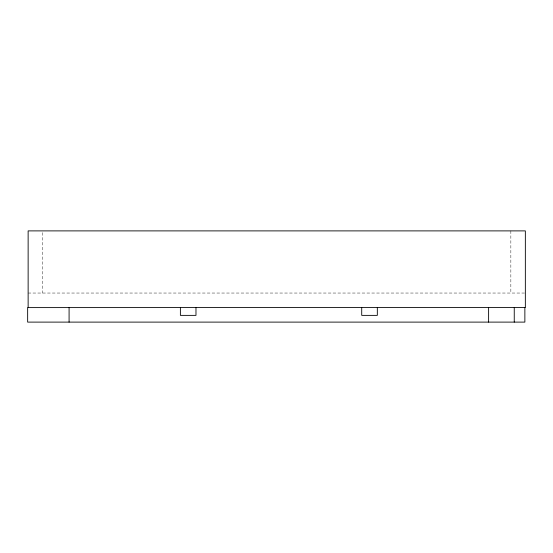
<?xml version="1.0" encoding="UTF-8"?>
<svg xmlns="http://www.w3.org/2000/svg" width="553" height="553" viewBox="0 0 553 553"><rect width="100%" height="100%" fill="white"/><g stroke="black" fill="none" stroke-linecap="round" stroke-linejoin="round"><path stroke-width="0.41" stroke-dasharray="2.77 2.07" d="M28.134 293.042L524.5 293.042M510.848 230.891L510.848 293.042M42.636 232.619L42.636 293.042"/><path stroke-width="0.83" d="M524.866 307.606L524.866 322.109L27.65 322.109L27.65 307.606L525.35 307.544L525.35 230.891L28.134 230.891L28.134 307.544M514.249 307.606L514.249 322.109M488.61 307.606L488.61 322.109M377.326 307.606L377.326 315.376L361.717 315.376L361.717 307.606M195.976 307.606L195.976 315.376L180.389 315.376L180.389 307.606M69.084 307.606L69.084 322.109"/></g></svg>
